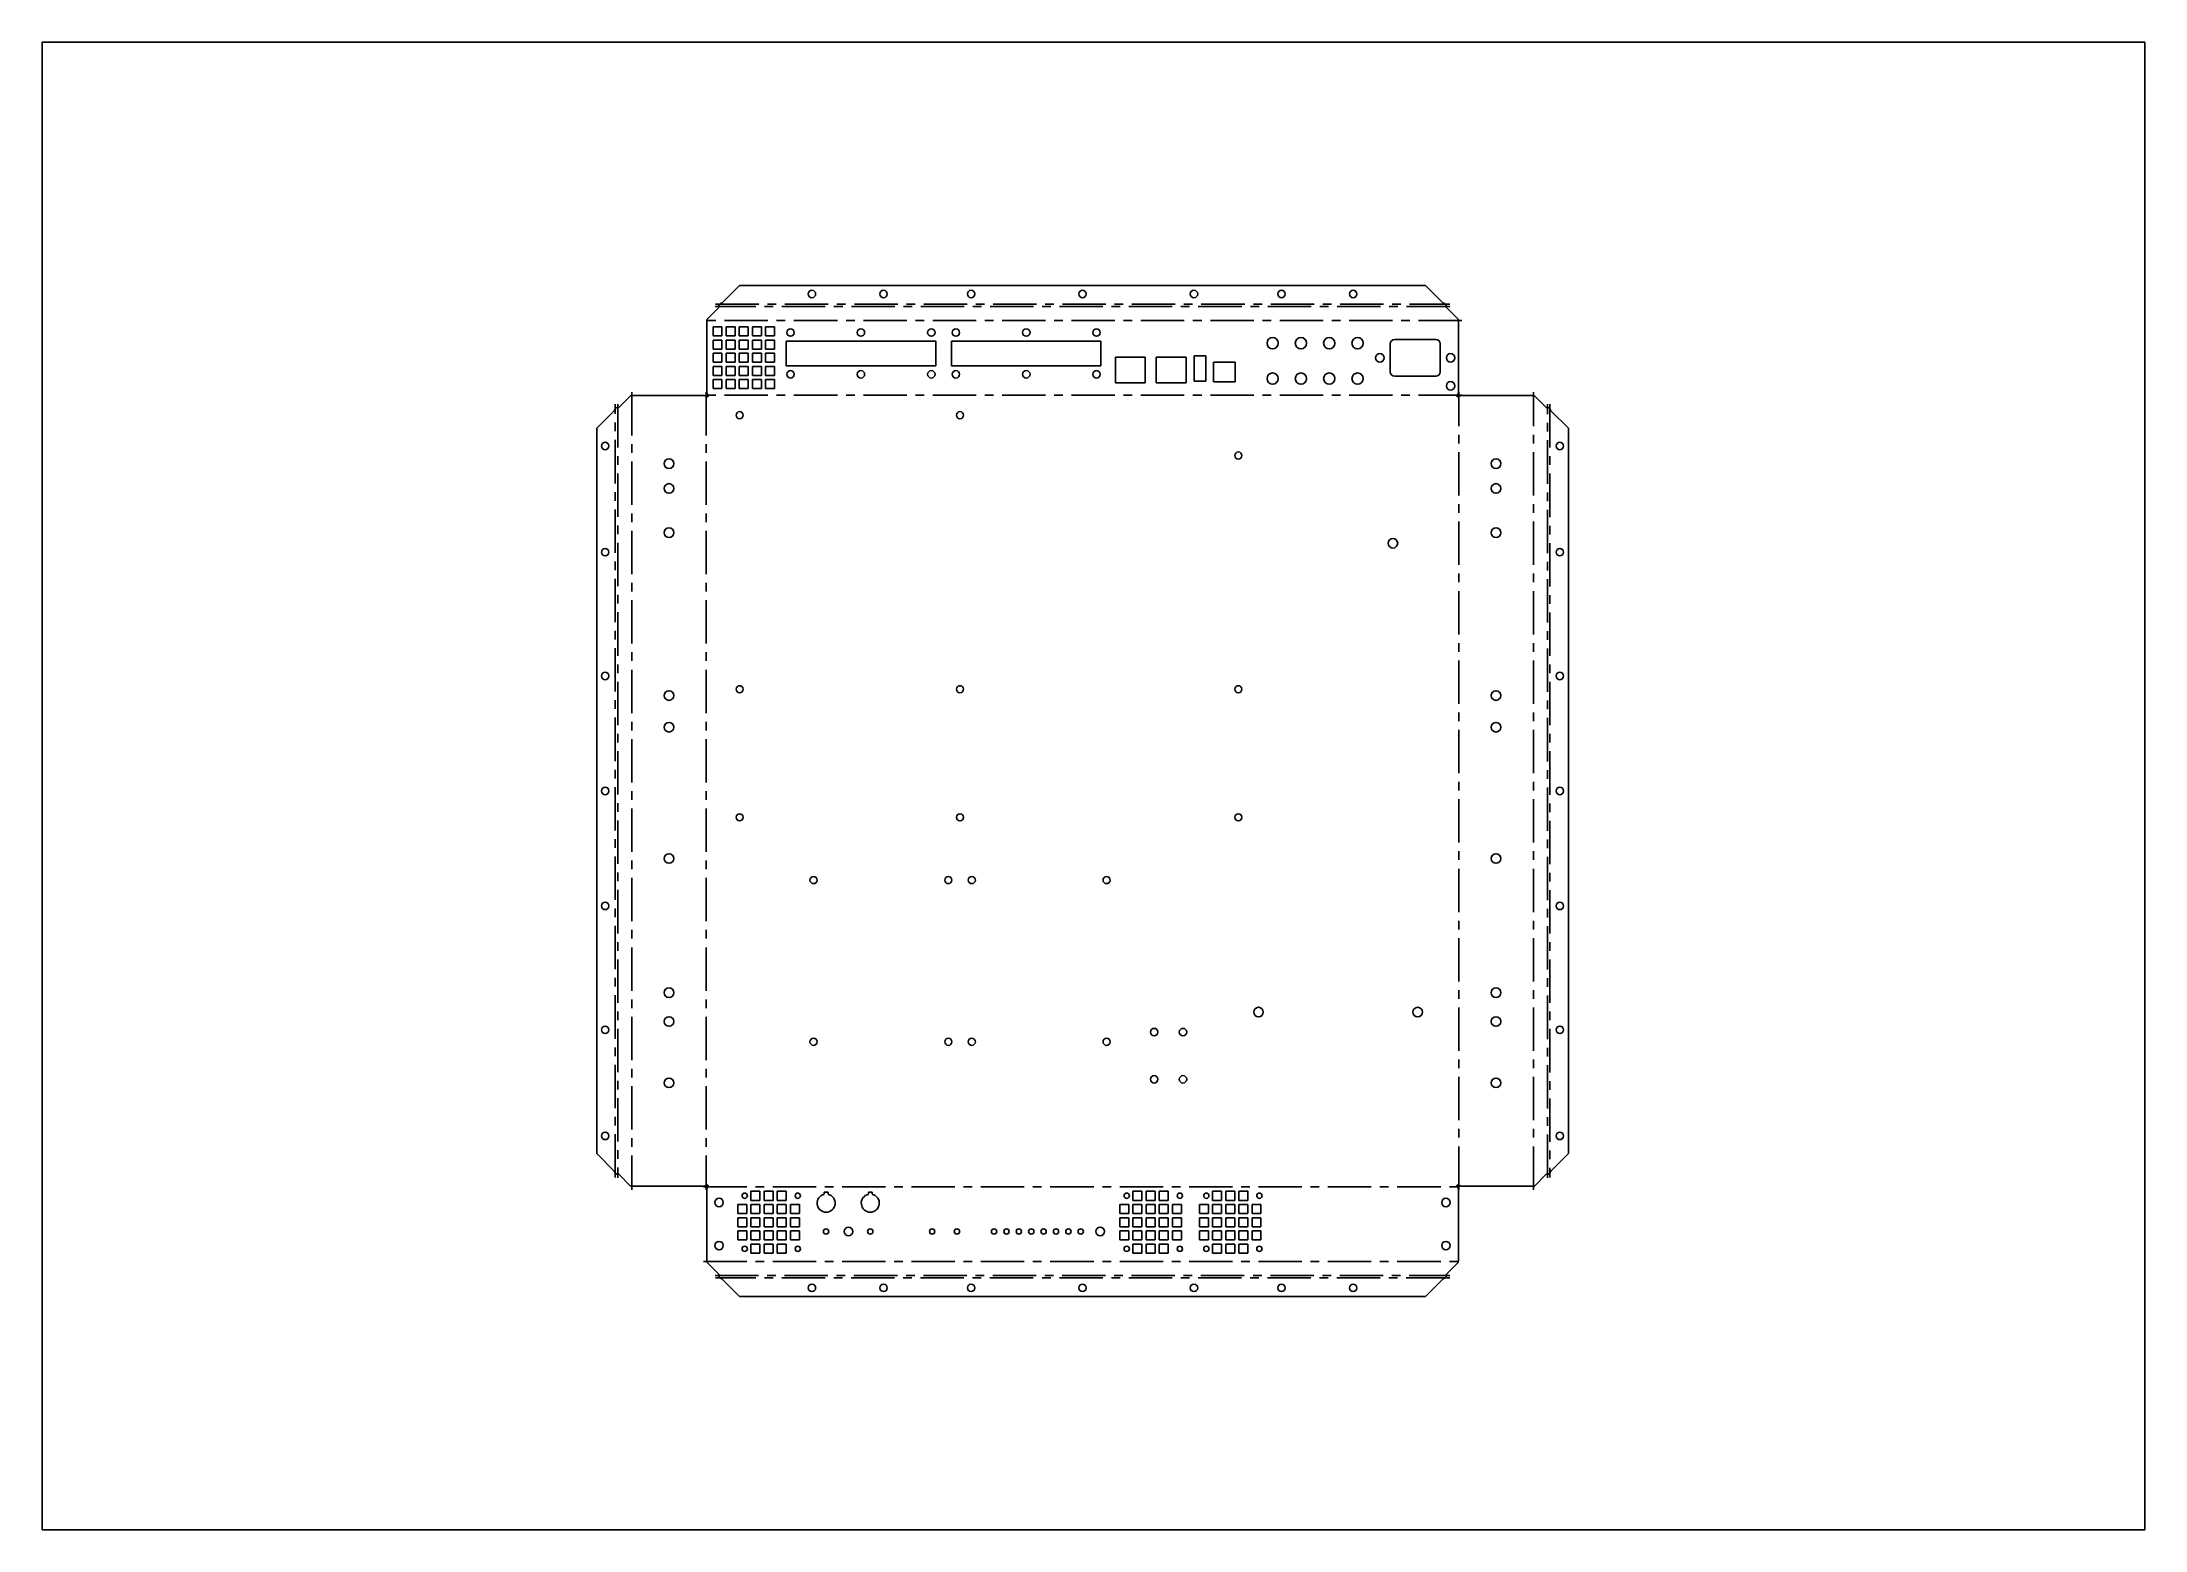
# Model space of a CAD drawing. Header units: millimetres. Extents: x 0 to 1189, y 0 to 841.
import ezdxf

# ---------------------------------------------------------------- set-up
doc = ezdxf.new("R2010")
doc.units = ezdxf.units.MM
doc.header["$LTSCALE"] = 65.395
doc.linetypes.add('CENTER', pattern=[0.6, 0.375, -0.075, 0.075, -0.075])
doc.layers.get('0').update_dxf_attribs({"linetype": 'CONTINUOUS'})
doc.layers.add('AXES', color=7, linetype='CONTINUOUS')

msp = doc.modelspace()

# ---------------------------------------------------------------- linework, layer by layer
at = {"color": 7, "linetype": 'CONTINUOUS'}
for p, q in [((0, 0), (0, 841)), ((0, 841), (1189, 841)), ((1189, 0), (1189, 841)), ((384.4, 693.5), (394.3, 703.4)), ((782.3, 703.4), (394.3, 703.4)), ((792.2, 693.5), (782.3, 703.4)), ((376, 684.4), (382.6, 690.9)), ((382.8, 692.2), (382.8, 692.3)), ((793.9, 692.2), (793.9, 692.3)), ((794, 690.9), (800.6, 684.4)), ((375.9, 642.7), (375.9, 683.1)), ((379.4, 680), (379.4, 674.9)), ((384.4, 680), (379.4, 680)), ((384.4, 674.9), (384.4, 680)), ((386.8, 680), (386.8, 674.9)), ((391.9, 680), (386.8, 680)), ((391.9, 674.9), (391.9, 680)), ((394.2, 680), (394.2, 674.9)), ((399.3, 680), (394.2, 680)), ((399.3, 674.9), (399.3, 680)), ((401.7, 680), (401.7, 674.9)), ((406.8, 680), (401.7, 680)), ((406.8, 674.9), (406.8, 680)), ((409.1, 674.9), (409.1, 680)), ((414.2, 680), (409.1, 680)), ((414.2, 674.9), (414.2, 680)), ((800.8, 642.7), (800.8, 683.1)), ((379.4, 674.9), (384.4, 674.9)), ((379.4, 672.5), (379.4, 667.4)), ((384.4, 672.5), (379.4, 672.5)), ((379.4, 667.4), (384.4, 667.4)), ((384.4, 667.4), (384.4, 672.5)), ((386.8, 674.9), (391.9, 674.9)), ((386.8, 672.5), (386.8, 667.4)), ((391.9, 672.5), (386.8, 672.5)), ((386.8, 667.4), (391.9, 667.4)), ((391.9, 667.4), (391.9, 672.5)), ((394.2, 674.9), (399.3, 674.9)), ((394.2, 672.5), (394.2, 667.4)), ((399.3, 672.5), (394.2, 672.5)), ((394.2, 667.4), (399.3, 667.4)), ((399.3, 667.4), (399.3, 672.5)), ((401.7, 674.9), (406.8, 674.9)), ((401.7, 672.5), (401.7, 667.4)), ((406.8, 672.5), (401.7, 672.5)), ((401.7, 667.4), (406.8, 667.4)), ((406.8, 667.4), (406.8, 672.5)), ((409.1, 674.9), (414.2, 674.9)), ((409.1, 667.4), (409.1, 672.5)), ((414.2, 672.5), (409.1, 672.5)), ((409.1, 667.4), (414.2, 667.4)), ((414.2, 667.4), (414.2, 672.5)), ((420.7, 672), (420.7, 658)), ((505.3, 672), (420.7, 672)), ((505.3, 658), (505.3, 672)), ((514.2, 672), (514.2, 658)), ((598.7, 672), (514.2, 672)), ((598.7, 658), (598.7, 672)), ((379.4, 665.1), (379.4, 660)), ((384.4, 665.1), (379.4, 665.1)), ((379.4, 660), (384.4, 660)), ((379.4, 657.6), (379.4, 652.6)), ((384.4, 657.6), (379.4, 657.6)), ((384.4, 660), (384.4, 665.1)), ((384.4, 652.6), (384.4, 657.6)), ((386.8, 665.1), (386.8, 660)), ((391.9, 665.1), (386.8, 665.1)), ((386.8, 660), (391.9, 660)), ((386.8, 657.6), (386.8, 652.6)), ((391.9, 657.6), (386.8, 657.6)), ((391.9, 660), (391.9, 665.1)), ((391.9, 652.6), (391.9, 657.6)), ((394.2, 665.1), (394.2, 660)), ((399.3, 665.1), (394.2, 665.1)), ((394.2, 660), (399.3, 660)), ((394.2, 657.6), (394.2, 652.6)), ((399.3, 657.6), (394.2, 657.6)), ((399.3, 660), (399.3, 665.1)), ((399.3, 652.6), (399.3, 657.6)), ((401.7, 665.1), (401.7, 660)), ((406.8, 665.1), (401.7, 665.1)), ((401.7, 660), (406.8, 660)), ((401.7, 657.6), (401.7, 652.6)), ((406.8, 657.6), (401.7, 657.6)), ((406.8, 660), (406.8, 665.1)), ((406.8, 652.6), (406.8, 657.6)), ((409.1, 660), (409.1, 665.1)), ((414.2, 665.1), (409.1, 665.1)), ((409.1, 660), (414.2, 660)), ((409.1, 652.6), (409.1, 657.6)), ((414.2, 657.6), (409.1, 657.6)), ((414.2, 660), (414.2, 665.1)), ((414.2, 652.6), (414.2, 657.6)), ((420.7, 658), (505.3, 658)), ((514.2, 658), (598.7, 658)), ((606.9, 662.9), (606.9, 648.4)), ((623.8, 662.9), (606.9, 662.9)), ((623.8, 648.4), (623.8, 662.9)), ((630, 662.9), (630, 648.4)), ((646.9, 662.9), (630, 662.9)), ((646.9, 648.4), (646.9, 662.9)), ((651.4, 663.6), (651.4, 649.4)), ((658, 663.6), (651.4, 663.6)), ((658, 649.4), (658, 663.6)), ((662.4, 660), (662.4, 648.9)), ((674.6, 660), (662.4, 660)), ((674.6, 648.9), (674.6, 660)), ((379.4, 652.6), (384.4, 652.6)), ((379.4, 650.2), (379.4, 645.1)), ((384.4, 650.2), (379.4, 650.2)), ((379.4, 645.1), (384.4, 645.1)), ((384.4, 645.1), (384.4, 650.2)), ((386.8, 652.6), (391.9, 652.6)), ((386.8, 650.2), (386.8, 645.1)), ((391.9, 650.2), (386.8, 650.2)), ((386.8, 645.1), (391.9, 645.1)), ((391.9, 645.1), (391.9, 650.2)), ((394.2, 652.6), (399.3, 652.6)), ((394.2, 650.2), (394.2, 645.1)), ((399.3, 650.2), (394.2, 650.2)), ((394.2, 645.1), (399.3, 645.1)), ((399.3, 645.1), (399.3, 650.2)), ((401.7, 652.6), (406.8, 652.6)), ((401.7, 650.2), (401.7, 645.1)), ((406.8, 650.2), (401.7, 650.2)), ((401.7, 645.1), (406.8, 645.1)), ((406.8, 645.1), (406.8, 650.2)), ((409.1, 652.6), (414.2, 652.6)), ((409.1, 645.1), (409.1, 650.2)), ((414.2, 650.2), (409.1, 650.2)), ((409.1, 645.1), (414.2, 645.1)), ((414.2, 645.1), (414.2, 650.2)), ((606.9, 648.4), (623.8, 648.4)), ((630, 648.4), (646.9, 648.4)), ((651.4, 649.4), (658, 649.4)), ((662.4, 648.9), (674.6, 648.9)), ((323.5, 632.6), (313.6, 622.7)), ((324.8, 634.3), (324.7, 634.3)), ((326.1, 634.4), (332.7, 641)), ((374.4, 641.2), (334, 641.2)), ((802.3, 641.2), (842.7, 641.2)), ((843.9, 641), (850.5, 634.4)), ((851.8, 634.3), (851.9, 634.3)), ((853.1, 632.6), (863, 622.7)), ((313.6, 622.7), (313.6, 212.7)), ((863, 212.7), (863, 622.7)), ((323.5, 202.8), (313.6, 212.7)), ((853.1, 202.8), (863, 212.7)), ((324.8, 201.2), (324.7, 201.2)), ((326.1, 201), (332.7, 194.4)), ((374.4, 194.3), (334, 194.3)), ((375.9, 192.8), (375.9, 152.4)), ((405.9, 191.4), (400.8, 191.4)), ((400.8, 191.4), (400.8, 186.3)), ((405.9, 186.3), (405.9, 191.4)), ((413.4, 191.4), (408.3, 191.4)), ((408.3, 191.4), (408.3, 186.3)), ((413.4, 186.3), (413.4, 191.4)), ((420.8, 191.4), (415.7, 191.4)), ((415.7, 191.4), (415.7, 186.3)), ((420.8, 186.3), (420.8, 191.4)), ((444.4, 190.9), (442.2, 190.9)), ((442.2, 190.9), (442.2, 189.7)), ((444.4, 189.7), (444.4, 190.9)), ((469.4, 190.9), (467.2, 190.9)), ((467.2, 190.9), (467.2, 189.7)), ((469.4, 189.7), (469.4, 190.9)), ((621.9, 191.4), (616.8, 191.4)), ((616.8, 191.4), (616.8, 186.3)), ((621.9, 186.3), (621.9, 191.4)), ((629.4, 191.4), (624.3, 191.4)), ((624.3, 191.4), (624.3, 186.3)), ((629.4, 186.3), (629.4, 191.4)), ((636.8, 191.4), (631.7, 191.4)), ((631.7, 191.4), (631.7, 186.3)), ((636.8, 186.3), (636.8, 191.4)), ((666.9, 191.4), (661.8, 191.4)), ((661.8, 191.4), (661.8, 186.3)), ((666.9, 186.3), (666.9, 191.4)), ((674.4, 191.4), (669.3, 191.4)), ((669.3, 191.4), (669.3, 186.3)), ((674.4, 186.3), (674.4, 191.4)), ((681.8, 191.4), (676.7, 191.4)), ((676.7, 191.4), (676.7, 186.3)), ((681.8, 186.3), (681.8, 191.4)), ((800.8, 192.8), (800.8, 152.4)), ((802.3, 194.3), (842.7, 194.3)), ((843.9, 194.4), (850.5, 201)), ((851.8, 201.2), (851.9, 201.2)), ((398.5, 183.9), (393.4, 183.9)), ((393.4, 183.9), (393.4, 178.8)), ((393.4, 178.8), (398.5, 178.8)), ((398.5, 178.8), (398.5, 183.9)), ((400.8, 186.3), (405.9, 186.3)), ((405.9, 183.9), (400.8, 183.9)), ((400.8, 183.9), (400.8, 178.8)), ((400.8, 178.8), (405.9, 178.8)), ((405.9, 178.8), (405.9, 183.9)), ((408.3, 186.3), (413.4, 186.3)), ((413.4, 183.9), (408.3, 183.9)), ((408.3, 183.9), (408.3, 178.8)), ((408.3, 178.8), (413.4, 178.8)), ((413.4, 178.8), (413.4, 183.9)), ((415.7, 186.3), (420.8, 186.3)), ((420.8, 183.9), (415.7, 183.9)), ((415.7, 183.9), (415.7, 178.8)), ((415.7, 178.8), (420.8, 178.8)), ((420.8, 178.8), (420.8, 183.9)), ((428.2, 183.9), (423.2, 183.9)), ((423.2, 183.9), (423.2, 178.8)), ((423.2, 178.8), (428.2, 178.8)), ((428.2, 178.8), (428.2, 183.9)), ((614.5, 183.9), (609.4, 183.9)), ((609.4, 183.9), (609.4, 178.8)), ((609.4, 178.8), (614.5, 178.8)), ((614.5, 178.8), (614.5, 183.9)), ((616.8, 186.3), (621.9, 186.3)), ((621.9, 183.9), (616.8, 183.9)), ((616.8, 183.9), (616.8, 178.8)), ((616.8, 178.8), (621.9, 178.8)), ((621.9, 178.8), (621.9, 183.9)), ((624.3, 186.3), (629.4, 186.3)), ((629.4, 183.9), (624.3, 183.9)), ((624.3, 183.9), (624.3, 178.8)), ((624.3, 178.8), (629.4, 178.8)), ((629.4, 178.8), (629.4, 183.9)), ((631.7, 186.3), (636.8, 186.3)), ((636.8, 183.9), (631.7, 183.9)), ((631.7, 183.9), (631.7, 178.8)), ((631.7, 178.8), (636.8, 178.8)), ((636.8, 178.8), (636.8, 183.9)), ((644.2, 183.9), (639.2, 183.9)), ((639.2, 183.9), (639.2, 178.8)), ((639.2, 178.8), (644.2, 178.8)), ((644.2, 178.8), (644.2, 183.9)), ((659.5, 183.9), (654.4, 183.9)), ((654.4, 183.9), (654.4, 178.8)), ((654.4, 178.8), (659.5, 178.8)), ((659.5, 178.8), (659.5, 183.9)), ((661.8, 186.3), (666.9, 186.3)), ((666.9, 183.9), (661.8, 183.9)), ((661.8, 183.9), (661.8, 178.8)), ((661.8, 178.8), (666.9, 178.8)), ((666.9, 178.8), (666.9, 183.9)), ((669.3, 186.3), (674.4, 186.3)), ((674.4, 183.9), (669.3, 183.9)), ((669.3, 183.9), (669.3, 178.8)), ((669.3, 178.8), (674.4, 178.8)), ((674.4, 178.8), (674.4, 183.9)), ((676.7, 186.3), (681.8, 186.3)), ((681.8, 183.9), (676.7, 183.9)), ((676.7, 183.9), (676.7, 178.8)), ((676.7, 178.8), (681.8, 178.8)), ((681.8, 178.8), (681.8, 183.9)), ((689.2, 183.9), (684.2, 183.9)), ((684.2, 183.9), (684.2, 178.8)), ((684.2, 178.8), (689.2, 178.8)), ((689.2, 178.8), (689.2, 183.9)), ((398.5, 176.5), (393.4, 176.5)), ((393.4, 176.5), (393.4, 171.4)), ((393.4, 171.4), (398.5, 171.4)), ((398.5, 169), (393.4, 169)), ((393.4, 169), (393.4, 164)), ((398.5, 171.4), (398.5, 176.5)), ((398.5, 164), (398.5, 169)), ((405.9, 176.5), (400.8, 176.5)), ((400.8, 176.5), (400.8, 171.4)), ((400.8, 171.4), (405.9, 171.4)), ((405.9, 169), (400.8, 169)), ((400.8, 169), (400.8, 164)), ((405.9, 171.4), (405.9, 176.5)), ((405.9, 164), (405.9, 169)), ((413.4, 176.5), (408.3, 176.5)), ((408.3, 176.5), (408.3, 171.4)), ((408.3, 171.4), (413.4, 171.4)), ((413.4, 169), (408.3, 169)), ((408.3, 169), (408.3, 164)), ((413.4, 171.4), (413.4, 176.5)), ((413.4, 164), (413.4, 169)), ((420.8, 176.5), (415.7, 176.5)), ((415.7, 176.5), (415.7, 171.4)), ((415.7, 171.4), (420.8, 171.4)), ((420.8, 169), (415.7, 169)), ((415.7, 169), (415.7, 164)), ((420.8, 171.4), (420.8, 176.5)), ((420.8, 164), (420.8, 169)), ((428.2, 176.5), (423.2, 176.5)), ((423.2, 176.5), (423.2, 171.4)), ((423.2, 171.4), (428.2, 171.4)), ((428.2, 169), (423.2, 169)), ((423.2, 169), (423.2, 164)), ((428.2, 171.4), (428.2, 176.5)), ((428.2, 164), (428.2, 169)), ((614.5, 176.5), (609.4, 176.5)), ((609.4, 176.5), (609.4, 171.4)), ((609.4, 171.4), (614.5, 171.4)), ((614.5, 169), (609.4, 169)), ((609.4, 169), (609.4, 164)), ((614.5, 171.4), (614.5, 176.5)), ((614.5, 164), (614.5, 169)), ((621.9, 176.5), (616.8, 176.5)), ((616.8, 176.5), (616.8, 171.4)), ((616.8, 171.4), (621.9, 171.4)), ((621.9, 169), (616.8, 169)), ((616.8, 169), (616.8, 164)), ((621.9, 171.4), (621.9, 176.5)), ((621.9, 164), (621.9, 169)), ((629.4, 176.5), (624.3, 176.5)), ((624.3, 176.5), (624.3, 171.4)), ((624.3, 171.4), (629.4, 171.4)), ((629.4, 169), (624.3, 169)), ((624.3, 169), (624.3, 164)), ((629.4, 171.4), (629.4, 176.5)), ((629.4, 164), (629.4, 169)), ((636.8, 176.5), (631.7, 176.5)), ((631.7, 176.5), (631.7, 171.4)), ((631.7, 171.4), (636.8, 171.4)), ((636.8, 169), (631.7, 169)), ((631.7, 169), (631.7, 164)), ((636.8, 171.4), (636.8, 176.5)), ((636.8, 164), (636.8, 169)), ((644.2, 176.5), (639.2, 176.5)), ((639.2, 176.5), (639.2, 171.4)), ((639.2, 171.4), (644.2, 171.4)), ((644.2, 169), (639.2, 169)), ((639.2, 169), (639.2, 164)), ((644.2, 171.4), (644.2, 176.5)), ((644.2, 164), (644.2, 169)), ((659.5, 176.5), (654.4, 176.5)), ((654.4, 176.5), (654.4, 171.4)), ((654.4, 171.4), (659.5, 171.4)), ((659.5, 169), (654.4, 169)), ((654.4, 169), (654.4, 164)), ((659.5, 171.4), (659.5, 176.5)), ((659.5, 164), (659.5, 169)), ((666.9, 176.5), (661.8, 176.5)), ((661.8, 176.5), (661.8, 171.4)), ((661.8, 171.4), (666.9, 171.4)), ((666.9, 169), (661.8, 169)), ((661.8, 169), (661.8, 164)), ((666.9, 171.4), (666.9, 176.5)), ((666.9, 164), (666.9, 169)), ((674.4, 176.5), (669.3, 176.5)), ((669.3, 176.5), (669.3, 171.4)), ((669.3, 171.4), (674.4, 171.4)), ((674.4, 169), (669.3, 169)), ((669.3, 169), (669.3, 164)), ((674.4, 171.4), (674.4, 176.5)), ((674.4, 164), (674.4, 169)), ((681.8, 176.5), (676.7, 176.5)), ((676.7, 176.5), (676.7, 171.4)), ((676.7, 171.4), (681.8, 171.4)), ((681.8, 169), (676.7, 169)), ((676.7, 169), (676.7, 164)), ((681.8, 171.4), (681.8, 176.5)), ((681.8, 164), (681.8, 169)), ((689.2, 176.5), (684.2, 176.5)), ((684.2, 176.5), (684.2, 171.4)), ((684.2, 171.4), (689.2, 171.4)), ((689.2, 169), (684.2, 169)), ((684.2, 169), (684.2, 164)), ((689.2, 171.4), (689.2, 176.5)), ((689.2, 164), (689.2, 169)), ((393.4, 164), (398.5, 164)), ((400.8, 164), (405.9, 164)), ((405.9, 161.6), (400.8, 161.6)), ((400.8, 161.6), (400.8, 156.5)), ((400.8, 156.5), (405.9, 156.5)), ((405.9, 156.5), (405.9, 161.6)), ((408.3, 164), (413.4, 164)), ((413.4, 161.6), (408.3, 161.6)), ((408.3, 161.6), (408.3, 156.5)), ((408.3, 156.5), (413.4, 156.5)), ((413.4, 156.5), (413.4, 161.6)), ((415.7, 164), (420.8, 164)), ((420.8, 161.6), (415.7, 161.6)), ((415.7, 161.6), (415.7, 156.5)), ((415.7, 156.5), (420.8, 156.5)), ((420.8, 156.5), (420.8, 161.6)), ((423.2, 164), (428.2, 164)), ((609.4, 164), (614.5, 164)), ((616.8, 164), (621.9, 164)), ((621.9, 161.6), (616.8, 161.6)), ((616.8, 161.6), (616.8, 156.5)), ((616.8, 156.5), (621.9, 156.5)), ((621.9, 156.5), (621.9, 161.6)), ((624.3, 164), (629.4, 164)), ((629.4, 161.6), (624.3, 161.6)), ((624.3, 161.6), (624.3, 156.5)), ((624.3, 156.5), (629.4, 156.5)), ((629.4, 156.5), (629.4, 161.6)), ((631.7, 164), (636.8, 164)), ((636.8, 161.6), (631.7, 161.6)), ((631.7, 161.6), (631.7, 156.5)), ((631.7, 156.5), (636.8, 156.5)), ((636.8, 156.5), (636.8, 161.6)), ((639.2, 164), (644.2, 164)), ((654.4, 164), (659.5, 164)), ((661.8, 164), (666.9, 164)), ((666.9, 161.6), (661.8, 161.6)), ((661.8, 161.6), (661.8, 156.5)), ((661.8, 156.5), (666.9, 156.5)), ((666.9, 156.5), (666.9, 161.6)), ((669.3, 164), (674.4, 164)), ((674.4, 161.6), (669.3, 161.6)), ((669.3, 161.6), (669.3, 156.5)), ((669.3, 156.5), (674.4, 156.5)), ((674.4, 156.5), (674.4, 161.6)), ((676.7, 164), (681.8, 164)), ((681.8, 161.6), (676.7, 161.6)), ((676.7, 161.6), (676.7, 156.5)), ((676.7, 156.5), (681.8, 156.5)), ((681.8, 156.5), (681.8, 161.6)), ((684.2, 164), (689.2, 164)), ((376, 151.1), (382.6, 144.5)), ((382.8, 143.2), (382.8, 143.1)), ((793.9, 143.2), (793.9, 143.1)), ((794, 144.5), (800.6, 151.1)), ((384.4, 141.9), (394.3, 132)), ((394.3, 132), (782.3, 132)), ((792.2, 141.9), (782.3, 132)), ((0, 0), (1189, 0))]:
    msp.add_line(p, q, dxfattribs=at)
for centre in [(423.2, 676.8), (463, 676.8), (502.8, 676.8), (516.7, 676.8), (556.5, 676.8), (596.2, 676.8), (423.2, 653.2), (463, 653.2), (502.8, 653.2), (516.7, 653.2), (556.5, 653.2), (596.2, 653.2)]:
    msp.add_circle(centre, 2.1, dxfattribs=at)
for centre in [(443.3, 184.7), (468.3, 184.7)]:
    msp.add_arc(centre, 5.1, 102.4558, 77.5442, dxfattribs=at)
at = {"layer": 'AXES', "color": 7, "linetype": 'CENTER'}
for p, q in [((796, 691.6), (380.6, 691.6)), ((380.8, 692.9), (795.9, 692.9)), ((802.8, 683.7), (373.9, 683.7)), ((333.4, 643.2), (333.4, 192.3)), ((375.5, 643.2), (375.5, 192.3)), ((801.1, 192.3), (801.1, 643.2)), ((843.3, 192.3), (843.3, 643.2)), ((324.1, 199.2), (324.1, 636.3)), ((325.5, 636.4), (325.5, 199)), ((802.8, 641.5), (373.9, 641.5)), ((851.2, 199), (851.2, 636.4)), ((852.5, 636.3), (852.5, 199.2)), ((373.9, 193.9), (802.8, 193.9)), ((373.9, 151.8), (802.8, 151.8)), ((380.6, 143.9), (796, 143.9)), ((795.9, 142.5), (380.8, 142.5))]:
    msp.add_line(p, q, dxfattribs=at)
at = {"layer": 'AXES', "color": 7, "linetype": 'CONTINUOUS'}
for p, q in [((762.3, 670.4), (762.3, 654.6)), ((788.1, 672.9), (764.8, 672.9)), ((790.6, 654.6), (790.6, 670.4)), ((375.9, 642.7), (376.7, 640.4)), ((764.8, 652.1), (788.1, 652.1)), ((800.8, 642.7), (800, 640.4)), ((374.4, 641.2), (376.7, 640.4)), ((802.3, 641.2), (800, 640.4)), ((374.4, 194.3), (376.7, 195.1)), ((375.9, 192.8), (376.7, 195.1)), ((802.3, 194.3), (800, 195.1)), ((800.8, 192.8), (800, 195.1))]:
    msp.add_line(p, q, dxfattribs=at)
for centre, radius in [((435.3, 698.6), 2.1), ((475.8, 698.6), 2.1), ((525.3, 698.6), 2.1), ((588.3, 698.6), 2.1), ((651.3, 698.6), 2.1), ((700.8, 698.6), 2.1), ((741.3, 698.6), 2.1), ((695.8, 670.8), 3.2), ((711.8, 670.8), 3.2), ((727.8, 670.8), 3.2), ((743.8, 670.8), 3.2), ((695.8, 650.8), 3.2), ((711.8, 650.8), 3.2), ((727.8, 650.8), 3.2), ((743.8, 650.8), 3.2), ((756.4, 662.5), 2.4), ((796.4, 662.5), 2.4), ((796.4, 646.7), 2.4), ((394.4, 630.1), 2), ((519, 630.1), 2), ((318.4, 612.7), 2.1), ((676.4, 607.3), 2), ((858.2, 612.7), 2.1), ((354.5, 602.7), 2.7), ((822.1, 602.7), 2.7), ((354.5, 588.7), 2.7), ((822.1, 588.7), 2.7), ((354.5, 563.7), 2.7), ((763.8, 557.7), 2.7), ((822.1, 563.7), 2.7), ((318.4, 552.7), 2.1), ((858.2, 552.7), 2.1), ((318.4, 482.7), 2.1), ((394.4, 475.2), 2), ((519, 475.2), 2), ((676.4, 475.2), 2), ((858.2, 482.7), 2.1), ((354.5, 471.6), 2.7), ((822.1, 471.6), 2.7), ((354.5, 453.7), 2.7), ((822.1, 453.7), 2.7), ((318.4, 417.7), 2.1), ((858.2, 417.7), 2.1), ((394.4, 402.8), 2), ((519, 402.8), 2), ((676.4, 402.8), 2), ((354.5, 379.5), 2.7), ((822.1, 379.5), 2.7), ((436.2, 367.3), 2), ((512.4, 367.3), 2), ((525.7, 367.3), 2), ((601.9, 367.3), 2), ((318.4, 352.7), 2.1), ((858.2, 352.7), 2.1), ((354.5, 303.7), 2.7), ((822.1, 303.7), 2.7), ((354.5, 287.4), 2.7), ((687.8, 292.7), 2.7), ((777.8, 292.7), 2.7), ((822.1, 287.4), 2.7), ((318.4, 282.7), 2.1), ((436.2, 275.9), 2), ((512.4, 275.9), 2), ((525.7, 275.9), 2), ((601.9, 275.9), 2), ((628.8, 281.4), 2.1), ((645.1, 281.4), 2.1), ((858.2, 282.7), 2.1), ((354.5, 252.7), 2.7), ((628.8, 254.7), 2.1), ((645.1, 254.7), 2.1), ((822.1, 252.7), 2.7), ((318.4, 222.7), 2.1), ((858.2, 222.7), 2.1), ((397.3, 188.9), 1.5), ((427.3, 188.9), 1.5), ((613.3, 188.9), 1.5), ((643.3, 188.9), 1.5), ((658.3, 188.9), 1.5), ((688.3, 188.9), 1.5), ((382.8, 185.1), 2.4), ((793.8, 185.1), 2.4), ((443.3, 168.7), 1.5), ((456, 168.7), 2.4), ((468.3, 168.7), 1.5), ((503.3, 168.7), 1.5), ((517.3, 168.7), 1.5), ((538.3, 168.7), 1.5), ((545.3, 168.7), 1.5), ((552.3, 168.7), 1.5), ((559.3, 168.7), 1.5), ((566.3, 168.7), 1.5), ((573.3, 168.7), 1.5), ((580.3, 168.7), 1.5), ((587.3, 168.7), 1.5), ((598.3, 168.7), 2.4), ((382.8, 160.7), 2.4), ((397.3, 158.9), 1.5), ((427.3, 158.9), 1.5), ((613.3, 158.9), 1.5), ((643.3, 158.9), 1.5), ((658.3, 158.9), 1.5), ((688.3, 158.9), 1.5), ((793.8, 160.7), 2.4), ((435.3, 136.8), 2.1), ((475.8, 136.8), 2.1), ((525.3, 136.8), 2.1), ((588.3, 136.8), 2.1), ((651.3, 136.8), 2.1), ((700.8, 136.8), 2.1), ((741.3, 136.8), 2.1)]:
    msp.add_circle(centre, radius, dxfattribs=at)
for centre, radius, start, end in [((377.5, 692.2), 5.22, 355.3764, 359.9622), ((799.1, 692.2), 5.22, 180.0378, 184.6236), ((381.2, 683.1), 5.3, 174.5822, 179.933), ((795.5, 683.1), 5.3, 0.067, 5.4178), ((764.8, 670.4), 2.5, 90, 180), ((788.1, 670.4), 2.5, 0, 90), ((764.8, 654.6), 2.5, 180, 270), ((788.1, 654.6), 2.5, 270, 360), ((324.8, 639.5), 5.22, 270.0377, 274.6234), ((334, 635.9), 5.3, 90.067, 95.4178), ((842.7, 635.9), 5.3, 84.5822, 89.933), ((851.8, 639.5), 5.22, 265.3764, 269.9622), ((324.8, 195.9), 5.22, 85.3766, 89.9623), ((334, 199.6), 5.3, 264.5822, 269.933), ((842.7, 199.6), 5.3, 270.067, 275.4178), ((851.8, 195.9), 5.22, 90.0378, 94.6236), ((381.2, 152.4), 5.3, 180.067, 185.4178), ((377.5, 143.2), 5.22, 0.0377, 4.6234), ((799.1, 143.2), 5.22, 175.3766, 179.9623), ((795.5, 152.4), 5.3, 354.5822, 359.933)]:
    msp.add_arc(centre, radius, start, end, dxfattribs=at)
for points in [[(382.7, 691.4), (382.7, 691.2), (382.6, 691.1), (382.6, 690.9)], [(382.7, 691.8), (382.7, 691.7), (382.7, 691.5), (382.7, 691.4)], [(383.2, 692.9), (383.3, 693), (383.4, 693), (383.5, 693.1)], [(793.5, 692.9), (793.4, 693), (793.3, 693), (793.2, 693.1)], [(793.9, 691.8), (793.9, 691.7), (793.9, 691.5), (794, 691.4)], [(794, 691.4), (794, 691.2), (794, 691.1), (794, 690.9)], [(376, 683.9), (376, 683.8), (375.9, 683.7), (375.9, 683.6)], [(376, 684.4), (376, 684.2), (376, 684.1), (376, 683.9)], [(800.6, 684.4), (800.6, 684.2), (800.7, 684.1), (800.7, 683.9)], [(800.7, 683.9), (800.7, 683.8), (800.7, 683.7), (800.7, 683.6)], [(324.2, 633.9), (324.1, 633.8), (324, 633.7), (324, 633.6)], [(325.3, 634.3), (325.4, 634.3), (325.5, 634.4), (325.7, 634.4)], [(325.7, 634.4), (325.8, 634.4), (326, 634.4), (326.1, 634.4)], [(332.7, 641), (332.9, 641), (333, 641.1), (333.2, 641.1)], [(333.2, 641.1), (333.3, 641.1), (333.4, 641.1), (333.5, 641.1)], [(843.5, 641.1), (843.4, 641.1), (843.3, 641.1), (843.2, 641.1)], [(843.9, 641), (843.8, 641), (843.7, 641.1), (843.5, 641.1)], [(851, 634.4), (850.8, 634.4), (850.7, 634.4), (850.5, 634.4)], [(851.4, 634.3), (851.3, 634.3), (851.1, 634.4), (851, 634.4)], [(852.5, 633.9), (852.6, 633.8), (852.6, 633.7), (852.7, 633.6)], [(324.2, 201.6), (324.1, 201.7), (324, 201.8), (324, 201.9)], [(325.3, 201.1), (325.4, 201.1), (325.5, 201.1), (325.7, 201.1)], [(325.7, 201.1), (325.8, 201.1), (326, 201), (326.1, 201)], [(332.7, 194.4), (332.9, 194.4), (333, 194.4), (333.2, 194.4)], [(333.2, 194.4), (333.3, 194.4), (333.4, 194.3), (333.5, 194.3)], [(843.5, 194.4), (843.4, 194.4), (843.3, 194.3), (843.2, 194.3)], [(843.9, 194.4), (843.8, 194.4), (843.7, 194.4), (843.5, 194.4)], [(851, 201.1), (850.8, 201.1), (850.7, 201), (850.5, 201)], [(851.4, 201.1), (851.3, 201.1), (851.1, 201.1), (851, 201.1)], [(852.5, 201.6), (852.6, 201.7), (852.6, 201.8), (852.7, 201.9)], [(376, 151.6), (376, 151.7), (375.9, 151.8), (375.9, 151.9)], [(376, 151.1), (376, 151.3), (376, 151.4), (376, 151.6)], [(382.7, 144.1), (382.7, 144.2), (382.6, 144.4), (382.6, 144.5)], [(382.7, 143.7), (382.7, 143.8), (382.7, 143.9), (382.7, 144.1)], [(793.9, 143.7), (793.9, 143.8), (793.9, 143.9), (794, 144.1)], [(794, 144.1), (794, 144.2), (794, 144.4), (794, 144.5)], [(800.6, 151.1), (800.6, 151.3), (800.7, 151.4), (800.7, 151.6)], [(800.7, 151.6), (800.7, 151.7), (800.7, 151.8), (800.7, 151.9)], [(383.2, 142.6), (383.3, 142.5), (383.4, 142.4), (383.5, 142.4)], [(793.5, 142.6), (793.4, 142.5), (793.3, 142.4), (793.2, 142.4)]]:
    msp.add_open_spline(points, degree=3, dxfattribs=at)
for points, knots in [([(382.8, 692.3), (382.8, 692.4), (382.8, 692.6), (383, 692.8), (383.2, 692.9)], [0, 0, 0, 0, 0.194048, 1, 1, 1, 1]), ([(383.5, 693.1), (383.5, 693.1), (383.8, 693.3), (384.2, 693.4), (384.4, 693.5)], [0, 0, 0, 0, 0.225211, 1, 1, 1, 1]), ([(793.2, 693.1), (793.1, 693.1), (792.8, 693.3), (792.5, 693.4), (792.2, 693.5)], [0, 0, 0, 0, 0.225211, 1, 1, 1, 1]), ([(793.9, 692.3), (793.9, 692.4), (793.8, 692.6), (793.6, 692.8), (793.5, 692.9)], [0, 0, 0, 0, 0.194048, 1, 1, 1, 1]), ([(324, 633.6), (324, 633.5), (323.8, 633.2), (323.6, 632.9), (323.5, 632.6)], [0, 0, 0, 0, 0.225211, 1, 1, 1, 1]), ([(324.7, 634.3), (324.7, 634.3), (324.4, 634.2), (324.3, 634), (324.2, 633.9)], [0, 0, 0, 0, 0.194048, 1, 1, 1, 1]), ([(851.9, 634.3), (852, 634.3), (852.2, 634.2), (852.4, 634), (852.5, 633.9)], [0, 0, 0, 0, 0.194048, 1, 1, 1, 1]), ([(852.7, 633.6), (852.7, 633.5), (852.9, 633.2), (853, 632.9), (853.1, 632.6)], [0, 0, 0, 0, 0.225211, 1, 1, 1, 1]), ([(324, 201.9), (324, 201.9), (323.8, 202.2), (323.6, 202.6), (323.5, 202.8)], [0, 0, 0, 0, 0.225211, 1, 1, 1, 1]), ([(852.7, 201.9), (852.7, 201.9), (852.9, 202.2), (853, 202.6), (853.1, 202.8)], [0, 0, 0, 0, 0.225211, 1, 1, 1, 1]), ([(324.7, 201.2), (324.7, 201.2), (324.4, 201.2), (324.3, 201.4), (324.2, 201.6)], [0, 0, 0, 0, 0.194048, 1, 1, 1, 1]), ([(851.9, 201.2), (852, 201.2), (852.2, 201.2), (852.4, 201.4), (852.5, 201.6)], [0, 0, 0, 0, 0.194048, 1, 1, 1, 1]), ([(382.8, 143.1), (382.8, 143.1), (382.8, 142.8), (383, 142.7), (383.2, 142.6)], [0, 0, 0, 0, 0.194048, 1, 1, 1, 1]), ([(793.9, 143.1), (793.9, 143.1), (793.8, 142.8), (793.6, 142.7), (793.5, 142.6)], [0, 0, 0, 0, 0.194048, 1, 1, 1, 1]), ([(383.5, 142.4), (383.5, 142.4), (383.8, 142.2), (384.2, 142), (384.4, 141.9)], [0, 0, 0, 0, 0.225211, 1, 1, 1, 1]), ([(793.2, 142.4), (793.1, 142.4), (792.8, 142.2), (792.5, 142), (792.2, 141.9)], [0, 0, 0, 0, 0.225211, 1, 1, 1, 1])]:
    msp.add_open_spline(points, degree=3, knots=knots, dxfattribs=at)

doc.saveas('drawing.dxf')
